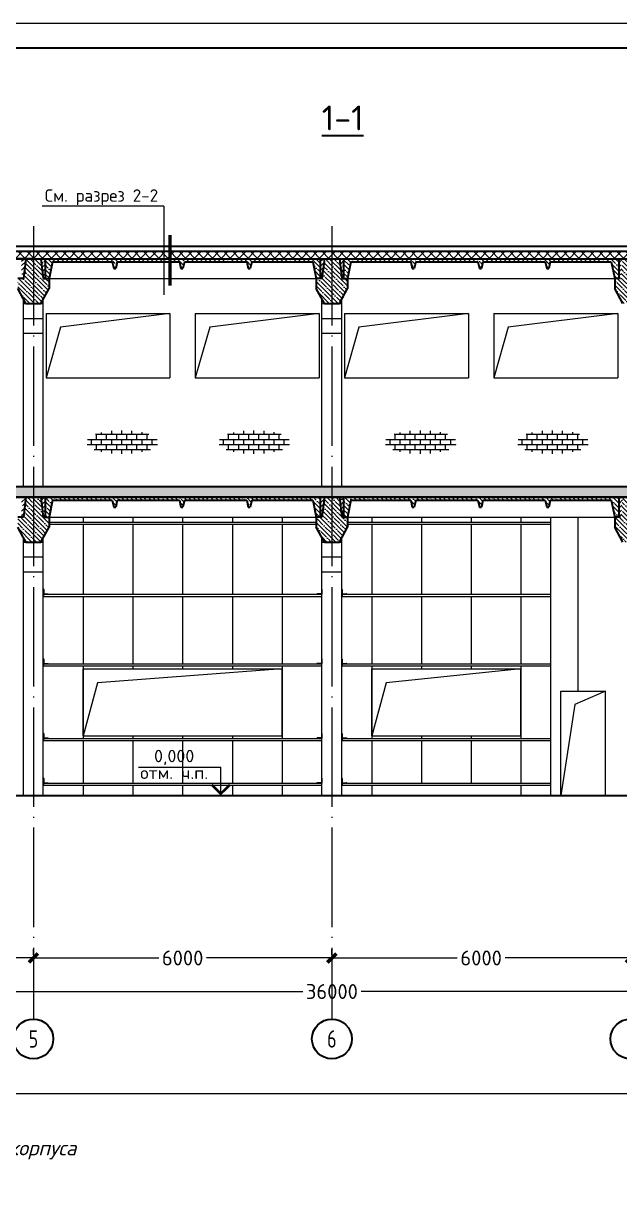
# Model space of a CAD drawing. Extents: x -965262 to 1142518, y -357520 to 71675.
# Drawn here: x -306546 to -294564, y -179529 to -155988 of the extents above; entities that cross this region are included whole.
import ezdxf

# ---------------------------------------------------------------- set-up
doc = ezdxf.new("R2010")
doc.units = 0
doc.header["$LTSCALE"] = 10
doc.linetypes.add('DOTE', pattern=[2.42, 2, -0.2, 0.02, -0.2])
doc.layers.get('0').update_dxf_attribs({"linetype": 'CONTINUOUS', "lineweight": 30})
doc.layers.get('Defpoints').update_dxf_attribs({"linetype": 'CONTINUOUS'})
doc.layers.add('DOTE', color=7, linetype='DOTE', lineweight=9)
doc.styles.add('GOST 2.304', font='isocpeur.ttf', dxfattribs={"width": 0.75, "height": 250})
doc.styles.get("Standard").update_dxf_attribs({"font": 'isocpeur.ttf', "height": 300})
doc.dimstyles.get("Standard").update_dxf_attribs({"dimscale": 100, "dimtxt": 300, "dimasz": 1.8, "dimexe": 1.8, "dimexo": 0.625, "dimgap": 0.9, "dimtad": 0, "dimdec": 0, "dimzin": 0, "dimdsep": 46, "dimtxsty": 'Standard', "dimblk": 'ARCHTICK', "dimcen": 0.9, "dimclrd": 256, "dimclre": 256, "dimclrt": 256, "dimadec": 0, "dimazin": 0, "dimtfac": 1, "dimtdec": 0, "dimtofl": 0, "dimtmove": 0, "dimatfit": 3, "dimfxl": 1, "dimtolj": 1, "dimtzin": 0, "dimlwd": 15, "dimlwe": 15, "dimarcsym": 0})
pattern_1 = [(135, (-294396.03, -168521.29), (-89.8026, -89.8026), []), (135, (-294396.03, -168431.49), (-89.8026, -89.8026), [158.75, -31.75, 0, -31.75])]
pattern_2 = [(45, (-294396.03, -168521.29), (-89.8026, 89.8026), []), (45, (-294306.23, -168521.29), (-89.8026, 89.8026), [158.75, -31.75, 0, -31.75])]

# ---------------------------------------------------------------- blocks, each defined once
blk = doc.blocks.new('_ArchTick')
at = {"color": 0, "linetype": 'ByBlock', "lineweight": 0, "const_width": 0.4}
blk.add_lwpolyline([(-0.5, -0.5), (0.5, 0.5)], dxfattribs=at)
blk = doc.blocks.new('*D51')
at = {"lineweight": 15, "transparency": 16777216}
for p, q in [((-300346, -174726), (-300346, -174609)), ((-294346, -174726), (-294346, -174609)), ((-300346, -174789), (-297826, -174789)), ((-294346, -174789), (-296866, -174789))]:
    blk.add_line(p, q, dxfattribs=at)
at = {"layer": 'Defpoints', "color": 0, "lineweight": 15, "transparency": 16777216}
for p in [(-300346, -174789), (-300346, -174789), (-294346, -174789)]:
    blk.add_point(p, dxfattribs=at)
at = {"lineweight": 15, "transparency": 16777216, "xscale": 180, "yscale": 180, "zscale": 180, "rotation": 180}
blk.add_blockref('_ArchTick', (-300346, -174789), dxfattribs=at)
at = {"lineweight": 15, "transparency": 16777216, "xscale": 180, "yscale": 180, "zscale": 180}
blk.add_blockref('_ArchTick', (-294346, -174789), dxfattribs=at)
at = {"lineweight": 15, "transparency": 16777216, "insert": (-297346, -174789), "char_height": 300, "attachment_point": 5}
blk.add_mtext('\\A1;6000', dxfattribs=at)
blk = doc.blocks.new('*D52')
at = {"lineweight": 15, "transparency": 16777216}
for p, q in [((-306346, -174726), (-306346, -174609)), ((-300346, -174726), (-300346, -174609)), ((-306346, -174789), (-303826, -174789)), ((-300346, -174789), (-302866, -174789))]:
    blk.add_line(p, q, dxfattribs=at)
at = {"layer": 'Defpoints', "color": 0, "lineweight": 15, "transparency": 16777216}
for p in [(-306346, -174789), (-306346, -174789), (-300346, -174789)]:
    blk.add_point(p, dxfattribs=at)
at = {"lineweight": 15, "transparency": 16777216, "xscale": 180, "yscale": 180, "zscale": 180, "rotation": 180}
blk.add_blockref('_ArchTick', (-306346, -174789), dxfattribs=at)
at = {"lineweight": 15, "transparency": 16777216, "xscale": 180, "yscale": 180, "zscale": 180}
blk.add_blockref('_ArchTick', (-300346, -174789), dxfattribs=at)
at = {"lineweight": 15, "transparency": 16777216, "insert": (-303346, -174789), "char_height": 300, "attachment_point": 5}
blk.add_mtext('\\A1;6000', dxfattribs=at)
blk = doc.blocks.new('*D53')
at = {"lineweight": 15, "transparency": 16777216}
for p, q in [((-312346, -174726), (-312346, -174609)), ((-306346, -174726), (-306346, -174609)), ((-312346, -174789), (-309826, -174789)), ((-306346, -174789), (-308866, -174789))]:
    blk.add_line(p, q, dxfattribs=at)
at = {"layer": 'Defpoints', "color": 0, "lineweight": 15, "transparency": 16777216}
for p in [(-312346, -174789), (-312346, -174789), (-306346, -174789)]:
    blk.add_point(p, dxfattribs=at)
at = {"lineweight": 15, "transparency": 16777216, "xscale": 180, "yscale": 180, "zscale": 180, "rotation": 180}
blk.add_blockref('_ArchTick', (-312346, -174789), dxfattribs=at)
at = {"lineweight": 15, "transparency": 16777216, "xscale": 180, "yscale": 180, "zscale": 180}
blk.add_blockref('_ArchTick', (-306346, -174789), dxfattribs=at)
at = {"lineweight": 15, "transparency": 16777216, "insert": (-309346, -174789), "char_height": 300, "attachment_point": 5}
blk.add_mtext('\\A1;6000', dxfattribs=at)
blk = doc.blocks.new('*D59')
at = {"lineweight": 15, "transparency": 16777216}
for p, q in [((-318346, -175401), (-318346, -175284)), ((-282346, -175401), (-282346, -175284)), ((-318346, -175464), (-300931, -175464)), ((-282346, -175464), (-299761, -175464))]:
    blk.add_line(p, q, dxfattribs=at)
at = {"layer": 'Defpoints', "color": 0, "lineweight": 15, "transparency": 16777216}
for p in [(-318346, -175464), (-282346, -175464, -1451), (-282346, -175464)]:
    blk.add_point(p, dxfattribs=at)
at = {"lineweight": 15, "transparency": 16777216, "xscale": 180, "yscale": 180, "zscale": 180, "rotation": 180}
blk.add_blockref('_ArchTick', (-318346, -175464), dxfattribs=at)
at = {"lineweight": 15, "transparency": 16777216, "xscale": 180, "yscale": 180, "zscale": 180}
blk.add_blockref('_ArchTick', (-282346, -175464), dxfattribs=at)
at = {"lineweight": 15, "transparency": 16777216, "insert": (-300346, -175464), "char_height": 300, "attachment_point": 5}
blk.add_mtext('\\A1;36000', dxfattribs=at)

msp = doc.modelspace()

# ---------------------------------------------------------------- hatches: boundary and pattern name
at = {"lineweight": 15, "ltscale": 0.2}
h = msp.add_hatch(dxfattribs=at)
h.set_pattern_fill('ANSI37', color=256, scale=40, style=0)
h.set_pattern_definition([(45, (-294396.03, -168521.29), (-89.80256, 89.80256), []), (135, (-294396.03, -168521.29), (-89.80256, -89.80256), [])])
h.paths.add_polyline_path([(-312346, -160521.3), (-317846, -160521.3), (-317846, -160721.3), (-317696, -160721.3), (-312346, -160721.3)])
h.paths.add_polyline_path([(-317846, -160521.3), (-318046, -160521.3), (-318046, -160721.3), (-317846, -160721.3)])
h.paths.add_polyline_path([(-306346, -160521.3), (-312346, -160521.3), (-312346, -160721.3), (-312196, -160721.3), (-306366, -160721.3), (-306346, -160721.3)])
h.paths.add_polyline_path([(-300346, -160521.3), (-306346, -160521.3), (-306346, -160721.3), (-306196, -160721.3), (-300346, -160721.3)])
h.paths.add_polyline_path([(-294346, -160521.3), (-300346, -160521.3), (-300346, -160721.3), (-300196, -160721.3), (-294346, -160721.3)])
h.paths.add_polyline_path([(-288346, -160521.3), (-294346, -160521.3), (-294346, -160721.3), (-294196, -160721.3), (-288346, -160721.3)])
h.paths.add_polyline_path([(-282846, -160521.3), (-288346, -160521.3), (-288346, -160721.3), (-288196, -160721.3), (-282846, -160721.3)])
h.paths.add_polyline_path([(-282346, -160521.3), (-282846, -160521.3), (-282846, -160721.3), (-282696, -160721.3), (-282346, -160721.3)])
h.paths.add_polyline_path([(-318046, -160571.3), (-282346, -160571.3), (-282346, -160521.3), (-318046, -160521.3)])
at = {"lineweight": 15}
h = msp.add_hatch(dxfattribs=at)
h.set_pattern_fill('ANSI35', color=256, scale=20, angle=90)
h.set_pattern_definition(pattern_1)
h.paths.add_polyline_path([(-306346, -160721.3), (-306496, -160721.3), (-306546, -161121.3), (-306661, -161121.3), (-306661, -161321.3), (-306496, -161621.3), (-306346, -161621.3)])
h.paths.add_polyline_path([(-306346, -161621.3), (-306196, -161621.3), (-306031, -161321.3), (-306031, -161121.3), (-306146, -161121.3), (-306196, -160721.3), (-306346, -160721.3)])
h = msp.add_hatch(dxfattribs=at)
h.set_pattern_fill('ANSI35', color=256, scale=20)
h.set_pattern_definition(pattern_2)
h.paths.add_polyline_path([(-306496, -160721.3), (-306581.6, -160721.3), (-306581.6, -161121.3), (-306546, -161121.3)])
h = msp.add_hatch(dxfattribs=at)
h.set_pattern_fill('ANSI35', color=256, scale=20)
h.set_pattern_definition(pattern_2)
h.paths.add_polyline_path([(-306146, -161121.3), (-306110.4, -161121.3), (-306110.4, -160721.3), (-306196, -160721.3)])
h = msp.add_hatch(dxfattribs=at)
h.set_pattern_fill('ANSI35', color=256, scale=20, angle=90)
h.set_pattern_definition(pattern_1)
h.paths.add_polyline_path([(-304731.6, -160921.3), (-304691.6, -160921.3), (-304661.6, -160781.3), (-303411.6, -160781.3), (-303381.6, -160921.3), (-303341.6, -160921.3), (-303311.6, -160781.3), (-302056.6, -160781.3), (-302026.6, -160921.3), (-301986.6, -160921.3), (-301956.6, -160781.3), (-300729.8, -160781.3), (-300661, -161121.3), (-300581.6, -161121.3), (-300581.6, -160721.3), (-306110.4, -160721.3), (-306110.4, -161121.3), (-306031, -161121.3), (-305962.3, -160781.3), (-304761.6, -160781.3)])
h = msp.add_hatch(dxfattribs=at)
h.set_pattern_fill('ANSI35', color=256, scale=20, angle=90)
h.set_pattern_definition(pattern_1)
h.paths.add_polyline_path([(-300346, -160721.3), (-300496, -160721.3), (-300546, -161121.3), (-300661, -161121.3), (-300661, -161321.3), (-300496, -161621.3), (-300346, -161621.3)])
h.paths.add_polyline_path([(-300346, -161621.3), (-300196, -161621.3), (-300031, -161321.3), (-300031, -161121.3), (-300146, -161121.3), (-300196, -160721.3), (-300346, -160721.3)])
h = msp.add_hatch(dxfattribs=at)
h.set_pattern_fill('ANSI35', color=256, scale=20)
h.set_pattern_definition(pattern_2)
h.paths.add_polyline_path([(-300496, -160721.3), (-300581.6, -160721.3), (-300581.6, -161121.3), (-300546, -161121.3)])
h = msp.add_hatch(dxfattribs=at)
h.set_pattern_fill('ANSI35', color=256, scale=20)
h.set_pattern_definition(pattern_2)
h.paths.add_polyline_path([(-300110.4, -160721.3), (-300196, -160721.3), (-300146, -161121.3), (-300110.4, -161121.3)])
h = msp.add_hatch(dxfattribs=at)
h.set_pattern_fill('ANSI35', color=256, scale=20, angle=90)
h.set_pattern_definition(pattern_1)
h.paths.add_polyline_path([(-294581.6, -160721.3), (-298711.6, -160721.3), (-298711.6, -160921.3), (-298691.6, -160921.3), (-298661.6, -160781.3), (-297411.6, -160781.3), (-297381.6, -160921.3), (-297341.6, -160921.3), (-297311.6, -160781.3), (-296056.6, -160781.3), (-296026.6, -160921.3), (-295986.6, -160921.3), (-295956.6, -160781.3), (-294729.8, -160781.3), (-294661, -161121.3), (-294581.6, -161121.3)])
h.paths.add_polyline_path([(-299962.3, -160781.3), (-298761.6, -160781.3), (-298731.6, -160921.3), (-298711.6, -160921.3), (-298711.6, -160721.3), (-300110.4, -160721.3), (-300110.4, -161121.3), (-300031, -161121.3)])
h = msp.add_hatch(dxfattribs=at)
h.set_pattern_fill('ANSI35', color=256, scale=20, angle=90)
h.set_pattern_definition(pattern_1)
h.paths.add_polyline_path([(-294496, -161621.3), (-294346, -161621.3), (-294346, -160721.3), (-294496, -160721.3), (-294546, -161121.3), (-294661, -161121.3), (-294661, -161321.3)])
h.paths.add_polyline_path([(-294346, -161621.3), (-294196, -161621.3), (-294031, -161321.3), (-294031, -161121.3), (-294146, -161121.3), (-294196, -160721.3), (-294346, -160721.3)])
h = msp.add_hatch(dxfattribs=at)
h.set_pattern_fill('ANSI35', color=256, scale=20)
h.set_pattern_definition(pattern_2)
h.paths.add_polyline_path([(-294581.6, -161121.3), (-294546, -161121.3), (-294496, -160721.3), (-294581.6, -160721.3)])
h = msp.add_hatch(dxfattribs=at)
h.set_pattern_fill('AR-B816', color=1, scale=0.5)
h.set_pattern_definition([(0, (-289937.98, -161205.8), (0, 101.6), []), (90, (-289937.98, -161205.8), (-101.6, 101.6), [101.6, -101.6])])
edge = h.paths.add_edge_path()
edge.add_ellipse((-304559.6, -164411.4), major_axis=(720.5, 0), ratio=0.3284225, start_angle=0, end_angle=360)
h = msp.add_hatch(dxfattribs=at)
h.set_pattern_fill('AR-B816', color=1, scale=0.5)
h.set_pattern_definition([(0, (-287282.71, -161205.8), (0, 101.6), []), (90, (-287282.71, -161205.8), (-101.6, 101.6), [101.6, -101.6])])
edge = h.paths.add_edge_path()
edge.add_ellipse((-301904.3, -164411.4), major_axis=(720.5, 0), ratio=0.3284225, start_angle=0, end_angle=360)
h = msp.add_hatch(dxfattribs=at)
h.set_pattern_fill('AR-B816', color=1, scale=0.5)
h.set_pattern_definition([(0, (-283937.98, -161205.8), (0, 101.6), []), (90, (-283937.98, -161205.8), (-101.6, 101.6), [101.6, -101.6])])
edge = h.paths.add_edge_path()
edge.add_ellipse((-298559.6, -164411.4), major_axis=(720.5, 0), ratio=0.3284225, start_angle=0, end_angle=360)
h = msp.add_hatch(dxfattribs=at)
h.set_pattern_fill('AR-B816', color=1, scale=0.5)
h.set_pattern_definition([(0, (-281282.71, -161205.8), (0, 101.6), []), (90, (-281282.71, -161205.8), (-101.6, 101.6), [101.6, -101.6])])
edge = h.paths.add_edge_path()
edge.add_ellipse((-295904.3, -164411.4), major_axis=(720.5, 0), ratio=0.3284225, start_angle=0, end_angle=360)
h = msp.add_hatch(dxfattribs=at)
h.set_pattern_fill('ANSI35', color=256, scale=40, angle=90)
h.set_pattern_definition([(135, (-755374.4, -509928.79), (-179.60512, -179.60512), []), (135, (-755374.4, -509749.18), (-179.60512, -179.60512), [317.5, -63.5, 0, -63.5])])
h.paths.add_polyline_path([(-282346, -165521.3), (-318346, -165521.3), (-318346, -165306.3), (-282346, -165306.3)])
h.paths.add_polyline_path([(-318346, -165521.3), (-318046, -165521.3), (-318046, -165306.3), (-318346, -165306.3)], flags=17)
h = msp.add_hatch(dxfattribs=at)
h.set_pattern_fill('ANSI35', color=256, scale=20, angle=90)
h.set_pattern_definition(pattern_1)
h.paths.add_polyline_path([(-306346, -165521.3), (-306496, -165521.3), (-306546, -165921.3), (-306661, -165921.3), (-306661, -166121.3), (-306496, -166421.3), (-306346, -166421.3)])
h.paths.add_polyline_path([(-306346, -166421.3), (-306196, -166421.3), (-306031, -166121.3), (-306031, -165921.3), (-306146, -165921.3), (-306196, -165521.3), (-306346, -165521.3)])
h = msp.add_hatch(dxfattribs=at)
h.set_pattern_fill('ANSI35', color=256, scale=20)
h.set_pattern_definition(pattern_2)
h.paths.add_polyline_path([(-306496, -165521.3), (-306581.6, -165521.3), (-306581.6, -165921.3), (-306546, -165921.3)])
h = msp.add_hatch(dxfattribs=at)
h.set_pattern_fill('ANSI35', color=256, scale=20)
h.set_pattern_definition(pattern_2)
h.paths.add_polyline_path([(-306146, -165921.3), (-306110.4, -165921.3), (-306110.4, -165521.3), (-306196, -165521.3)])
h = msp.add_hatch(dxfattribs=at)
h.set_pattern_fill('ANSI35', color=256, scale=20, angle=90)
h.set_pattern_definition(pattern_1)
h.paths.add_polyline_path([(-304731.6, -165721.3), (-304691.6, -165721.3), (-304661.6, -165581.3), (-303411.6, -165581.3), (-303381.6, -165721.3), (-303341.6, -165721.3), (-303311.6, -165581.3), (-302056.6, -165581.3), (-302026.6, -165721.3), (-301986.6, -165721.3), (-301956.6, -165581.3), (-300729.8, -165581.3), (-300661, -165921.3), (-300581.6, -165921.3), (-300581.6, -165521.3), (-306110.4, -165521.3), (-306110.4, -165921.3), (-306031, -165921.3), (-305962.3, -165581.3), (-304761.6, -165581.3)])
h = msp.add_hatch(dxfattribs=at)
h.set_pattern_fill('ANSI35', color=256, scale=20, angle=90)
h.set_pattern_definition(pattern_1)
h.paths.add_polyline_path([(-300346, -165521.3), (-300496, -165521.3), (-300546, -165921.3), (-300661, -165921.3), (-300661, -166121.3), (-300496, -166421.3), (-300346, -166421.3)])
h.paths.add_polyline_path([(-300346, -166421.3), (-300196, -166421.3), (-300031, -166121.3), (-300031, -165921.3), (-300146, -165921.3), (-300196, -165521.3), (-300346, -165521.3)])
h = msp.add_hatch(dxfattribs=at)
h.set_pattern_fill('ANSI35', color=256, scale=20)
h.set_pattern_definition(pattern_2)
h.paths.add_polyline_path([(-300496, -165521.3), (-300581.6, -165521.3), (-300581.6, -165921.3), (-300546, -165921.3)])
h = msp.add_hatch(dxfattribs=at)
h.set_pattern_fill('ANSI35', color=256, scale=20)
h.set_pattern_definition(pattern_2)
h.paths.add_polyline_path([(-300110.4, -165521.3), (-300196, -165521.3), (-300146, -165921.3), (-300110.4, -165921.3)])
h = msp.add_hatch(dxfattribs=at)
h.set_pattern_fill('ANSI35', color=256, scale=20, angle=90)
h.set_pattern_definition(pattern_1)
h.paths.add_polyline_path([(-294581.6, -165521.3), (-298711.6, -165521.3), (-298711.6, -165721.3), (-298691.6, -165721.3), (-298661.6, -165581.3), (-297411.6, -165581.3), (-297381.6, -165721.3), (-297341.6, -165721.3), (-297311.6, -165581.3), (-296056.6, -165581.3), (-296026.6, -165721.3), (-295986.6, -165721.3), (-295956.6, -165581.3), (-294729.8, -165581.3), (-294661, -165921.3), (-294581.6, -165921.3)])
h.paths.add_polyline_path([(-299962.3, -165581.3), (-298761.6, -165581.3), (-298731.6, -165721.3), (-298711.6, -165721.3), (-298711.6, -165521.3), (-300110.4, -165521.3), (-300110.4, -165921.3), (-300031, -165921.3)])
h = msp.add_hatch(dxfattribs=at)
h.set_pattern_fill('ANSI35', color=256, scale=20, angle=90)
h.set_pattern_definition(pattern_1)
h.paths.add_polyline_path([(-294496, -166421.3), (-294346, -166421.3), (-294346, -165521.3), (-294496, -165521.3), (-294546, -165921.3), (-294661, -165921.3), (-294661, -166121.3)])
h.paths.add_polyline_path([(-294346, -166421.3), (-294196, -166421.3), (-294031, -166121.3), (-294031, -165921.3), (-294146, -165921.3), (-294196, -165521.3), (-294346, -165521.3)])
h = msp.add_hatch(dxfattribs=at)
h.set_pattern_fill('ANSI35', color=256, scale=20)
h.set_pattern_definition(pattern_2)
h.paths.add_polyline_path([(-294581.6, -165921.3), (-294546, -165921.3), (-294496, -165521.3), (-294581.6, -165521.3)])

# ---------------------------------------------------------------- linework, layer by layer
for p, q in [((-303725.8, -159666.5, -3259.8), (-306171.3, -159666.5, -3259.8)), ((-303725.8, -159666.5, -3259.8), (-303725.8, -161451.4, -3259.8)), ((-306031.6, -161121.3, -3259.8), (-300661, -161121.3, -3259.8)), ((-300031, -161121.3, -3259.8), (-294661, -161121.3, -3259.8)), ((-300146, -161621.3, -3259.8), (-300346, -161621.3, -3259.8)), ((-306131.6, -165921.3, -3259.8), (-300581.6, -165921.3, -3259.8)), ((-300131.6, -165921.3, -3259.8), (-294581.6, -165921.3, -3259.8)), ((-306031, -166021.3, -3259.8), (-300661, -166021.3, -3259.8)), ((-300661, -166071.3, -3259.8), (-306031, -166071.3, -3259.8)), ((-300031, -166021.3, -3259.8), (-295945.6, -166021.3, -3259.8)), ((-295945.6, -166071.3, -3259.8), (-300031, -166071.3, -3259.8)), ((-306142, -167371.3, -3259.8), (-306146, -167371.3, -3259.8)), ((-306146, -167371.3, -3259.8), (-306146, -167471.3, -3259.8)), ((-306138, -167375.3, -3259.8), (-306138, -167451.3, -3259.8)), ((-300554, -167375.3, -3259.8), (-300554, -167451.3, -3259.8)), ((-300550, -167371.3, -3259.8), (-300546, -167371.3, -3259.8)), ((-300546, -167371.3, -3259.8), (-300546, -167471.3, -3259.8)), ((-300142, -167371.3, -3259.8), (-300146, -167371.3, -3259.8)), ((-300146, -167371.3, -3259.8), (-300146, -167471.3, -3259.8)), ((-300138, -167375.3, -3259.8), (-300138, -167451.3, -3259.8)), ((-306146, -167471.3, -3259.8), (-306046, -167471.3, -3259.8)), ((-306136, -167471.3, -3259.8), (-300556, -167471.3, -3259.8)), ((-306136, -167521.3, -3259.8), (-306136, -167471.3, -3259.8)), ((-300556, -167521.3, -3259.8), (-306136, -167521.3, -3259.8)), ((-306126, -167463.3, -3259.8), (-306050, -167463.3, -3259.8)), ((-306046, -167471.3, -3259.8), (-306046, -167467.3, -3259.8)), ((-300646, -167471.3, -3259.8), (-300646, -167467.3, -3259.8)), ((-300546, -167471.3, -3259.8), (-300646, -167471.3, -3259.8)), ((-300566, -167463.3, -3259.8), (-300642, -167463.3, -3259.8)), ((-300556, -167471.3, -3259.8), (-300556, -167521.3, -3259.8)), ((-300146, -167471.3, -3259.8), (-300046, -167471.3, -3259.8)), ((-300136, -167471.3, -3259.8), (-295945.6, -167471.3, -3259.8)), ((-300136, -167521.3, -3259.8), (-300136, -167471.3, -3259.8)), ((-295945.6, -167521.3, -3259.8), (-300136, -167521.3, -3259.8)), ((-300126, -167463.3, -3259.8), (-300050, -167463.3, -3259.8)), ((-300046, -167471.3, -3259.8), (-300046, -167467.3, -3259.8)), ((-306142, -168771.3, -3259.8), (-306146, -168771.3, -3259.8)), ((-306146, -168771.3, -3259.8), (-306146, -168871.3, -3259.8)), ((-306138, -168775.3, -3259.8), (-306138, -168851.3, -3259.8)), ((-300554, -168775.3, -3259.8), (-300554, -168851.3, -3259.8)), ((-300550, -168771.3, -3259.8), (-300546, -168771.3, -3259.8)), ((-300546, -168771.3, -3259.8), (-300546, -168871.3, -3259.8)), ((-300142, -168771.3, -3259.8), (-300146, -168771.3, -3259.8)), ((-300146, -168771.3, -3259.8), (-300146, -168871.3, -3259.8)), ((-300138, -168775.3, -3259.8), (-300138, -168851.3, -3259.8)), ((-306146, -168871.3, -3259.8), (-306046, -168871.3, -3259.8)), ((-306136, -168871.3, -3259.8), (-300556, -168871.3, -3259.8)), ((-306136, -168921.3, -3259.8), (-306136, -168871.3, -3259.8)), ((-300556, -168921.3, -3259.8), (-306136, -168921.3, -3259.8)), ((-306126, -168863.3, -3259.8), (-306050, -168863.3, -3259.8)), ((-306046, -168871.3, -3259.8), (-306046, -168867.3, -3259.8)), ((-300646, -168871.3, -3259.8), (-300646, -168867.3, -3259.8)), ((-300546, -168871.3, -3259.8), (-300646, -168871.3, -3259.8)), ((-300566, -168863.3, -3259.8), (-300642, -168863.3, -3259.8)), ((-300556, -168871.3, -3259.8), (-300556, -168921.3, -3259.8)), ((-300146, -168871.3, -3259.8), (-300046, -168871.3, -3259.8)), ((-300136, -168871.3, -3259.8), (-295945.6, -168871.3, -3259.8)), ((-300136, -168921.3, -3259.8), (-300136, -168871.3, -3259.8)), ((-295945.6, -168921.3, -3259.8), (-300136, -168921.3, -3259.8)), ((-300126, -168863.3, -3259.8), (-300050, -168863.3, -3259.8)), ((-300046, -168871.3, -3259.8), (-300046, -168867.3, -3259.8)), ((-306142, -170271.3, -3259.8), (-306146, -170271.3, -3259.8)), ((-306146, -170271.3, -3259.8), (-306146, -170371.3, -3259.8)), ((-306146, -170371.3, -3259.8), (-306046, -170371.3, -3259.8)), ((-306138, -170275.3, -3259.8), (-306138, -170351.3, -3259.8)), ((-306136, -170371.3, -3259.8), (-300556, -170371.3, -3259.8)), ((-306136, -170421.3, -3259.8), (-306136, -170371.3, -3259.8)), ((-300556, -170421.3, -3259.8), (-306136, -170421.3, -3259.8)), ((-306126, -170363.3, -3259.8), (-306050, -170363.3, -3259.8)), ((-306046, -170371.3, -3259.8), (-306046, -170367.3, -3259.8)), ((-300646, -170371.3, -3259.8), (-300646, -170367.3, -3259.8)), ((-300546, -170371.3, -3259.8), (-300646, -170371.3, -3259.8)), ((-300566, -170363.3, -3259.8), (-300642, -170363.3, -3259.8)), ((-300556, -170371.3, -3259.8), (-300556, -170421.3, -3259.8)), ((-300554, -170275.3, -3259.8), (-300554, -170351.3, -3259.8)), ((-300550, -170271.3, -3259.8), (-300546, -170271.3, -3259.8)), ((-300546, -170271.3, -3259.8), (-300546, -170371.3, -3259.8)), ((-300142, -170271.3, -3259.8), (-300146, -170271.3, -3259.8)), ((-300146, -170271.3, -3259.8), (-300146, -170371.3, -3259.8)), ((-300146, -170371.3, -3259.8), (-300046, -170371.3, -3259.8)), ((-300138, -170275.3, -3259.8), (-300138, -170351.3, -3259.8)), ((-300136, -170371.3, -3259.8), (-295945.6, -170371.3, -3259.8)), ((-300136, -170421.3, -3259.8), (-300136, -170371.3, -3259.8)), ((-295945.6, -170421.3, -3259.8), (-300136, -170421.3, -3259.8)), ((-300126, -170363.3, -3259.8), (-300050, -170363.3, -3259.8)), ((-300046, -170371.3, -3259.8), (-300046, -170367.3, -3259.8)), ((-302579.1, -171521.3, -3259.8), (-302579.1, -170949.5, -3259.8)), ((-306142, -171171.3, -3259.8), (-306146, -171171.3, -3259.8)), ((-306146, -171171.3, -3259.8), (-306146, -171271.3, -3259.8)), ((-306146, -171271.3, -3259.8), (-306046, -171271.3, -3259.8)), ((-306138, -171175.3, -3259.8), (-306138, -171251.3, -3259.8)), ((-306136, -171271.3, -3259.8), (-300556, -171271.3, -3259.8)), ((-306136, -171321.3, -3259.8), (-306136, -171271.3, -3259.8)), ((-300556, -171321.3, -3259.8), (-306136, -171321.3, -3259.8)), ((-306126, -171263.3, -3259.8), (-306050, -171263.3, -3259.8)), ((-306046, -171271.3, -3259.8), (-306046, -171267.3, -3259.8)), ((-300646, -171271.3, -3259.8), (-300646, -171267.3, -3259.8)), ((-300546, -171271.3, -3259.8), (-300646, -171271.3, -3259.8)), ((-300566, -171263.3, -3259.8), (-300642, -171263.3, -3259.8)), ((-300556, -171271.3, -3259.8), (-300556, -171321.3, -3259.8)), ((-300554, -171175.3, -3259.8), (-300554, -171251.3, -3259.8)), ((-300550, -171171.3, -3259.8), (-300546, -171171.3, -3259.8)), ((-300546, -171171.3, -3259.8), (-300546, -171271.3, -3259.8)), ((-300142, -171171.3, -3259.8), (-300146, -171171.3, -3259.8)), ((-300146, -171171.3, -3259.8), (-300146, -171271.3, -3259.8)), ((-300146, -171271.3, -3259.8), (-300046, -171271.3, -3259.8)), ((-300138, -171175.3, -3259.8), (-300138, -171251.3, -3259.8)), ((-300136, -171271.3, -3259.8), (-295945.6, -171271.3, -3259.8)), ((-300136, -171321.3, -3259.8), (-300136, -171271.3, -3259.8)), ((-295945.6, -171321.3, -3259.8), (-300136, -171321.3, -3259.8)), ((-300126, -171263.3, -3259.8), (-300050, -171263.3, -3259.8)), ((-300046, -171271.3, -3259.8), (-300046, -171267.3, -3259.8)), ((-309046, -177518.3, -4711.1), (-282946, -177518.3, -4711.1))]:
    msp.add_line(p, q, dxfattribs=at)
at = {"lineweight": 50}
msp.add_line((-303603.3, -160246.8, -3259.8), (-303603.3, -161260.9, -3259.8), dxfattribs=at)
at = {"extrusion": (1.83697e-16, 0, -1)}
for p, q in [((-317948.1, -160471.3, -3259.8), (-282444, -160471.3, -3259.8)), ((-318046, -160571.3, -3259.8), (-282346, -160571.3, -3259.8)), ((-318046, -160721.3, -3259.8), (-282346, -160721.3, -3259.8)), ((-318046, -165521.3, -3259.8), (-282346, -165521.3, -3259.8)), ((-336756, -171521.3, -3259.8), (-282346, -171521.3, -3259.8))]:
    msp.add_line(p, q, dxfattribs=at)
for p, q in [((-306366, -160721.3, -3259.8), (-312346, -160721.3, -3259.8)), ((-306496, -160721.3, -3259.8), (-306546, -161121.3, -3259.8)), ((-306496, -160721.3, -3259.8), (-306196, -160721.3, -3259.8)), ((-306196, -160721.3, -3259.8), (-306146, -161121.3, -3259.8)), ((-306110.4, -160721.3, -3259.8), (-306110.4, -161121.3, -3259.8)), ((-305962.3, -160781.3, -3259.8), (-306031, -161121.3, -3259.8)), ((-305962.3, -160781.3, -3259.8), (-304761.6, -160781.3, -3259.8)), ((-304761.6, -160781.3, -3259.8), (-304731.6, -160921.3, -3259.8)), ((-304661.6, -160781.3, -3259.8), (-304691.6, -160921.3, -3259.8)), ((-304661.6, -160781.3, -3259.8), (-303411.6, -160781.3, -3259.8)), ((-303411.6, -160781.3, -3259.8), (-303381.6, -160921.3, -3259.8)), ((-303311.6, -160781.3, -3259.8), (-303341.6, -160921.3, -3259.8)), ((-303311.6, -160781.3, -3259.8), (-302056.6, -160781.3, -3259.8)), ((-302056.6, -160781.3, -3259.8), (-302026.6, -160921.3, -3259.8)), ((-301956.6, -160781.3, -3259.8), (-301986.6, -160921.3, -3259.8)), ((-301956.6, -160781.3, -3259.8), (-300729.8, -160781.3, -3259.8)), ((-300729.8, -160781.3, -3259.8), (-300661, -161121.3, -3259.8)), ((-300581.6, -160721.3, -3259.8), (-300581.6, -161121.3, -3259.8)), ((-300496, -160721.3, -3259.8), (-300546, -161121.3, -3259.8)), ((-300496, -160721.3, -3259.8), (-300196, -160721.3, -3259.8)), ((-300196, -160721.3, -3259.8), (-300146, -161121.3, -3259.8)), ((-300110.4, -160721.3, -3259.8), (-300110.4, -161121.3, -3259.8)), ((-299962.3, -160781.3, -3259.8), (-300031, -161121.3, -3259.8)), ((-299962.3, -160781.3, -3259.8), (-298761.6, -160781.3, -3259.8)), ((-298761.6, -160781.3, -3259.8), (-298731.6, -160921.3, -3259.8)), ((-298661.6, -160781.3, -3259.8), (-298691.6, -160921.3, -3259.8)), ((-298661.6, -160781.3, -3259.8), (-297411.6, -160781.3, -3259.8)), ((-297411.6, -160781.3, -3259.8), (-297381.6, -160921.3, -3259.8)), ((-297311.6, -160781.3, -3259.8), (-297341.6, -160921.3, -3259.8)), ((-297311.6, -160781.3, -3259.8), (-296056.6, -160781.3, -3259.8)), ((-296056.6, -160781.3, -3259.8), (-296026.6, -160921.3, -3259.8)), ((-295956.6, -160781.3, -3259.8), (-295986.6, -160921.3, -3259.8)), ((-295956.6, -160781.3, -3259.8), (-294729.8, -160781.3, -3259.8)), ((-294729.8, -160781.3, -3259.8), (-294661, -161121.3, -3259.8)), ((-294581.6, -160721.3, -3259.8), (-294581.6, -161121.3, -3259.8)), ((-304731.6, -160921.3, -3259.8), (-304691.6, -160921.3, -3259.8)), ((-303381.6, -160921.3, -3259.8), (-303341.6, -160921.3, -3259.8)), ((-302026.6, -160921.3, -3259.8), (-301986.6, -160921.3, -3259.8)), ((-298731.6, -160921.3, -3259.8), (-298691.6, -160921.3, -3259.8)), ((-297381.6, -160921.3, -3259.8), (-297341.6, -160921.3, -3259.8)), ((-296026.6, -160921.3, -3259.8), (-295986.6, -160921.3, -3259.8)), ((-306546, -161121.3, -3259.8), (-306661, -161121.3, -3259.8)), ((-306146, -161121.3, -3259.8), (-306031, -161121.3, -3259.8)), ((-306031, -161121.3, -3259.8), (-306031, -161321.3, -3259.8)), ((-300546, -161121.3, -3259.8), (-300661, -161121.3, -3259.8)), ((-300661, -161121.3, -3259.8), (-300661, -161321.3, -3259.8)), ((-300146, -161121.3, -3259.8), (-300031, -161121.3, -3259.8)), ((-300031, -161121.3, -3259.8), (-300031, -161321.3, -3259.8)), ((-294546, -161121.3, -3259.8), (-294661, -161121.3, -3259.8)), ((-294661, -161121.3, -3259.8), (-294661, -161321.3, -3259.8)), ((-306496, -161621.3, -3259.8), (-306661, -161321.3, -3259.8)), ((-306196, -161621.3, -3259.8), (-306031, -161321.3, -3259.8)), ((-300496, -161621.3, -3259.8), (-300661, -161321.3, -3259.8)), ((-300196, -161621.3, -3259.8), (-300031, -161321.3, -3259.8)), ((-294496, -161621.3, -3259.8), (-294661, -161321.3, -3259.8)), ((-306496, -161621.3, -3259.8), (-306196, -161621.3, -3259.8)), ((-300496, -161621.3, -3259.8), (-300196, -161621.3, -3259.8)), ((-306496, -165521.3, -3259.8), (-306546, -165921.3, -3259.8)), ((-306496, -165521.3, -3259.8), (-306196, -165521.3, -3259.8)), ((-306196, -165521.3, -3259.8), (-306146, -165921.3, -3259.8)), ((-306110.4, -165521.3, -3259.8), (-306110.4, -165921.3, -3259.8)), ((-305962.3, -165581.3, -3259.8), (-306031, -165921.3, -3259.8)), ((-305962.3, -165581.3, -3259.8), (-304761.6, -165581.3, -3259.8)), ((-304761.6, -165581.3, -3259.8), (-304731.6, -165721.3, -3259.8)), ((-304731.6, -165721.3, -3259.8), (-304691.6, -165721.3, -3259.8)), ((-304661.6, -165581.3, -3259.8), (-304691.6, -165721.3, -3259.8)), ((-304661.6, -165581.3, -3259.8), (-303411.6, -165581.3, -3259.8)), ((-303411.6, -165581.3, -3259.8), (-303381.6, -165721.3, -3259.8)), ((-303381.6, -165721.3, -3259.8), (-303341.6, -165721.3, -3259.8)), ((-303311.6, -165581.3, -3259.8), (-303341.6, -165721.3, -3259.8)), ((-303311.6, -165581.3, -3259.8), (-302056.6, -165581.3, -3259.8)), ((-302056.6, -165581.3, -3259.8), (-302026.6, -165721.3, -3259.8)), ((-302026.6, -165721.3, -3259.8), (-301986.6, -165721.3, -3259.8)), ((-301956.6, -165581.3, -3259.8), (-301986.6, -165721.3, -3259.8)), ((-301956.6, -165581.3, -3259.8), (-300729.8, -165581.3, -3259.8)), ((-300729.8, -165581.3, -3259.8), (-300661, -165921.3, -3259.8)), ((-300581.6, -165521.3, -3259.8), (-300581.6, -165921.3, -3259.8)), ((-300496, -165521.3, -3259.8), (-300546, -165921.3, -3259.8)), ((-300496, -165521.3, -3259.8), (-300196, -165521.3, -3259.8)), ((-300196, -165521.3, -3259.8), (-300146, -165921.3, -3259.8)), ((-300110.4, -165521.3, -3259.8), (-300110.4, -165921.3, -3259.8)), ((-299962.3, -165581.3, -3259.8), (-300031, -165921.3, -3259.8)), ((-299962.3, -165581.3, -3259.8), (-298761.6, -165581.3, -3259.8)), ((-298761.6, -165581.3, -3259.8), (-298731.6, -165721.3, -3259.8)), ((-298731.6, -165721.3, -3259.8), (-298691.6, -165721.3, -3259.8)), ((-298661.6, -165581.3, -3259.8), (-298691.6, -165721.3, -3259.8)), ((-298661.6, -165581.3, -3259.8), (-297411.6, -165581.3, -3259.8)), ((-297411.6, -165581.3, -3259.8), (-297381.6, -165721.3, -3259.8)), ((-297381.6, -165721.3, -3259.8), (-297341.6, -165721.3, -3259.8)), ((-297311.6, -165581.3, -3259.8), (-297341.6, -165721.3, -3259.8)), ((-297311.6, -165581.3, -3259.8), (-296056.6, -165581.3, -3259.8)), ((-296056.6, -165581.3, -3259.8), (-296026.6, -165721.3, -3259.8)), ((-296026.6, -165721.3, -3259.8), (-295986.6, -165721.3, -3259.8)), ((-295956.6, -165581.3, -3259.8), (-295986.6, -165721.3, -3259.8)), ((-295956.6, -165581.3, -3259.8), (-294729.8, -165581.3, -3259.8)), ((-294729.8, -165581.3, -3259.8), (-294661, -165921.3, -3259.8)), ((-294581.6, -165521.3, -3259.8), (-294581.6, -165921.3, -3259.8)), ((-306546, -165921.3, -3259.8), (-306661, -165921.3, -3259.8)), ((-306146, -165921.3, -3259.8), (-306031, -165921.3, -3259.8)), ((-306031, -165921.3, -3259.8), (-306031, -166121.3, -3259.8)), ((-300546, -165921.3, -3259.8), (-300661, -165921.3, -3259.8)), ((-300661, -165921.3, -3259.8), (-300661, -166121.3, -3259.8)), ((-300146, -165921.3, -3259.8), (-300031, -165921.3, -3259.8)), ((-300031, -165921.3, -3259.8), (-300031, -166121.3, -3259.8)), ((-294546, -165921.3, -3259.8), (-294661, -165921.3, -3259.8)), ((-294661, -165921.3, -3259.8), (-294661, -166121.3, -3259.8)), ((-306496, -166421.3, -3259.8), (-306661, -166121.3, -3259.8)), ((-306196, -166421.3, -3259.8), (-306031, -166121.3, -3259.8)), ((-300496, -166421.3, -3259.8), (-300661, -166121.3, -3259.8)), ((-300196, -166421.3, -3259.8), (-300031, -166121.3, -3259.8)), ((-294496, -166421.3, -3259.8), (-294661, -166121.3, -3259.8)), ((-306496, -166421.3, -3259.8), (-306196, -166421.3, -3259.8)), ((-300496, -166421.3, -3259.8), (-300196, -166421.3, -3259.8))]:
    msp.add_line(p, q)
at = {"lineweight": 15, "extrusion": (1.83697e-16, 0, -1)}
for p, q in [((-306546, -165306.3, -3259.8), (-306546, -161530.4, -3259.8)), ((-306546, -161621.3, -3259.8), (-306146, -161621.3, -3259.8)), ((-306146, -165306.3, -3259.8), (-306146, -161530.4, -3259.8)), ((-300546, -165306.3, -3259.8), (-300546, -161530.4, -3259.8)), ((-300546, -161621.3, -3259.8), (-300146, -161621.3, -3259.8)), ((-300146, -165306.3, -3259.8), (-300146, -161530.4, -3259.8)), ((-306546, -161921.3, -3259.8), (-306146, -161921.3, -3259.8)), ((-300546, -161921.3, -3259.8), (-300146, -161921.3, -3259.8)), ((-306546, -162221.3, -3259.8), (-306146, -162221.3, -3259.8)), ((-300546, -162221.3, -3259.8), (-300146, -162221.3, -3259.8)), ((-306546, -171521.3, -3259.8), (-306546, -166330.4, -3259.8)), ((-306546, -166421.3, -3259.8), (-306146, -166421.3, -3259.8)), ((-306146, -171521.3, -3259.8), (-306146, -166330.4, -3259.8)), ((-300546, -171521.3, -3259.8), (-300546, -166330.4, -3259.8)), ((-300146, -171521.3, -3259.8), (-300146, -166330.4, -3259.8)), ((-306546, -166721.3, -3259.8), (-306146, -166721.3, -3259.8)), ((-306546, -167021.3, -3259.8), (-306146, -167021.3, -3259.8))]:
    msp.add_line(p, q, dxfattribs=at)
at = {"color": 1, "lineweight": 15, "extrusion": (1.83697e-16, 0, -1)}
for p, q in [((-306091, -161821.3, -3259.8), (-303601, -161821.3, -3259.8)), ((-303091, -161821.3, -3259.8), (-300601, -161821.3, -3259.8)), ((-300091, -161821.3, -3259.8), (-297601, -161821.3, -3259.8)), ((-297091, -161821.3, -3259.8), (-294601, -161821.3, -3259.8)), ((-306091, -163121.3, -3259.8), (-303601, -163121.3, -3259.8)), ((-303091, -163121.3, -3259.8), (-300601, -163121.3, -3259.8)), ((-300091, -163121.3, -3259.8), (-297601, -163121.3, -3259.8)), ((-297091, -163121.3, -3259.8), (-294601, -163121.3, -3259.8))]:
    msp.add_line(p, q, dxfattribs=at)
at = {"color": 1, "lineweight": 15, "ltscale": 100, "extrusion": (0, -1, 0)}
for p, q in [((-306091, -161821.3, -4711.1), (-306091, -163121.3, -4711.1)), ((-303601, -161821.3, -4711.1), (-303601, -163121.3, -4711.1)), ((-303091, -161821.3, -4711.1), (-303091, -163121.3, -4711.1)), ((-300601, -161821.3, -4711.1), (-300601, -163121.3, -4711.1)), ((-300091, -161821.3, -4711.1), (-300091, -163121.3, -4711.1)), ((-297601, -161821.3, -4711.1), (-297601, -163121.3, -4711.1)), ((-297091, -161821.3, -4711.1), (-297091, -163121.3, -4711.1)), ((-294601, -161821.3, -4711.1), (-294601, -163121.3, -4711.1))]:
    msp.add_line(p, q, dxfattribs=at)
at = {"color": 1, "lineweight": 15}
for p, q in [((-303601, -161821.3, -4711.1), (-305801.6, -162101.1, -3259.8)), ((-300601, -161821.3, -4711.1), (-302801.6, -162101.1, -3259.8)), ((-297601, -161821.3, -4711.1), (-299801.6, -162101.1, -3259.8)), ((-294601, -161821.3, -4711.1), (-296801.6, -162101.1, -3259.8)), ((-305801.6, -162101.1, -3259.8), (-306091, -163121.3, -3259.8)), ((-302801.6, -162101.1, -3259.8), (-303091, -163121.3, -3259.8)), ((-299801.6, -162101.1, -3259.8), (-300091, -163121.3, -3259.8)), ((-296801.6, -162101.1, -3259.8), (-297091, -163121.3, -3259.8))]:
    msp.add_line(p, q, dxfattribs=at)
at = {"color": 30, "lineweight": 5}
for p, q in [((-305346, -165921.3, -3259.8), (-305346, -166021.3, -3259.8)), ((-304346, -165921.3, -3259.8), (-304346, -166021.3, -3259.8)), ((-303346, -165921.3, -3259.8), (-303346, -166021.3, -3259.8)), ((-302346, -165921.3, -3259.8), (-302346, -166021.3, -3259.8)), ((-301346, -165921.3, -3259.8), (-301346, -166021.3, -3259.8)), ((-299545.8, -165921.3, -3259.8), (-299545.8, -166021.3, -3259.8)), ((-298545.8, -165921.3, -3259.8), (-298545.8, -166021.3, -3259.8)), ((-297545.8, -165921.3, -3259.8), (-297545.8, -166021.3, -3259.8)), ((-296545.8, -165921.3, -3259.8), (-296545.8, -166021.3, -3259.8)), ((-295395.6, -169421.3, -3259.8), (-295395.6, -165921.3, -3259.8)), ((-305346, -166071.3, -3259.8), (-305346, -167471.3, -3259.8)), ((-304346, -166071.3, -3259.8), (-304346, -167471.3, -3259.8)), ((-303346, -166071.3, -3259.8), (-303346, -167471.3, -3259.8)), ((-302346, -166071.3, -3259.8), (-302346, -167471.3, -3259.8)), ((-301346, -166071.3, -3259.8), (-301346, -167471.3, -3259.8)), ((-299545.8, -166071.3, -3259.8), (-299545.8, -167471.3, -3259.8)), ((-298545.8, -166071.3, -3259.8), (-298545.8, -167471.3, -3259.8)), ((-297545.8, -166071.3, -3259.8), (-297545.8, -167471.3, -3259.8)), ((-296545.8, -166071.3, -3259.8), (-296545.8, -167471.3, -3259.8)), ((-305346, -167521.3, -3259.8), (-305346, -168871.3, -3259.8)), ((-304346, -167521.3, -3259.8), (-304346, -168871.3, -3259.8)), ((-303346, -167521.3, -3259.8), (-303346, -168871.3, -3259.8)), ((-302346, -167521.3, -3259.8), (-302346, -168871.3, -3259.8)), ((-301346, -167521.3, -3259.8), (-301346, -168871.3, -3259.8)), ((-299545.8, -167521.3, -3259.8), (-299545.8, -168871.3, -3259.8)), ((-298545.8, -167521.3, -3259.8), (-298545.8, -168871.3, -3259.8)), ((-297545.8, -167521.3, -3259.8), (-297545.8, -168871.3, -3259.8)), ((-296545.8, -167521.3, -3259.8), (-296545.8, -168871.3, -3259.8)), ((-305346, -168921.3, -3259.8), (-305346, -170371.3, -3259.8)), ((-304346, -168921.3, -3259.8), (-304346, -168971.3, -3259.8)), ((-303346, -168921.3, -3259.8), (-303346, -168971.3, -3259.8)), ((-302346, -168921.3, -3259.8), (-302346, -168971.3, -3259.8)), ((-301346, -168921.3, -3259.8), (-301346, -170371.3, -3259.8)), ((-299545.8, -168921.3, -3259.8), (-299545.8, -170371.3, -3259.8)), ((-298545.8, -168921.3, -3259.8), (-298545.8, -168971.3, -3259.8)), ((-297545.8, -168921.3, -3259.8), (-297545.8, -168971.3, -3259.8)), ((-296545.8, -168921.3, -3259.8), (-296545.8, -170371.3, -3259.8)), ((-305346, -170421.3, -3259.8), (-305346, -171271.3, -3259.8)), ((-304346, -170321.3, -3259.8), (-304346, -170371.3, -3259.8)), ((-304346, -170421.3, -3259.8), (-304346, -171271.3, -3259.8)), ((-303346, -170321.3, -3259.8), (-303346, -170371.3, -3259.8)), ((-303346, -170421.3, -3259.8), (-303346, -171271.3, -3259.8)), ((-302346, -170321.3, -3259.8), (-302346, -170371.3, -3259.8)), ((-302346, -170421.3, -3259.8), (-302346, -171271.3, -3259.8)), ((-301346, -170421.3, -3259.8), (-301346, -171271.3, -3259.8)), ((-299545.8, -170421.3, -3259.8), (-299545.8, -171271.3, -3259.8)), ((-298545.8, -170321.3, -3259.8), (-298545.8, -170371.3, -3259.8)), ((-298545.8, -170421.3, -3259.8), (-298545.8, -171271.3, -3259.8)), ((-297545.8, -170321.3, -3259.8), (-297545.8, -170371.3, -3259.8)), ((-297545.8, -170421.3, -3259.8), (-297545.8, -171271.3, -3259.8)), ((-296545.8, -170421.3, -3259.8), (-296545.8, -171271.3, -3259.8)), ((-305346, -171321.3, -3259.8), (-305346, -171521.3, -3259.8)), ((-304346, -171321.3, -3259.8), (-304346, -171521.3, -3259.8)), ((-303346, -171321.3, -3259.8), (-303346, -171521.3, -3259.8)), ((-302346, -171321.3, -3259.8), (-302346, -171521.3, -3259.8)), ((-301346, -171321.3, -3259.8), (-301346, -171521.3, -3259.8)), ((-299545.8, -171321.3, -3259.8), (-299545.8, -171521.3, -3259.8)), ((-296545.8, -171321.3, -3259.8), (-296545.8, -171521.3, -3259.8))]:
    msp.add_line(p, q, dxfattribs=at)
at = {"color": 30, "lineweight": 15}
for p, q in [((-295945.6, -171521.3, -3259.8), (-295945.6, -165921.3, -3259.8)), ((-305346, -170321.3, -3259.8), (-305346, -168971.3, -3259.8)), ((-301346, -168971.3, -3259.8), (-305056.6, -169251.1, -3259.8)), ((-301346, -170321.3, -3259.8), (-301346, -168971.3, -3259.8)), ((-299545.8, -170321.3, -3259.8), (-299545.8, -168971.3, -3259.8)), ((-296545.8, -168971.3, -3259.8), (-299256.4, -169251.1, -3259.8)), ((-296545.8, -170321.3, -3259.8), (-296545.8, -168971.3, -3259.8)), ((-305056.6, -169251.1, -3259.8), (-305346, -170321.3, -3259.8)), ((-299256.4, -169251.1, -3259.8), (-299545.8, -170321.3, -3259.8)), ((-295745.6, -171521.3, -3259.8), (-295745.6, -169421.3, -3259.8)), ((-294845.6, -169421.3, -3259.8), (-295463.6, -169688.4, -3259.8)), ((-294845.6, -171521.3, -3259.8), (-294845.6, -169421.3, -3259.8)), ((-295463.6, -169688.4, -3259.8), (-295745.6, -171521.3, -3259.8))]:
    msp.add_line(p, q, dxfattribs=at)
at = {"lineweight": 15, "ltscale": 2}
for p, q in [((-306546, -166421.3, -3259.8), (-306146, -166421.3, -3259.8)), ((-300546, -166421.3, -3259.8), (-300146, -166421.3, -3259.8)), ((-300546, -166721.3, -3259.8), (-300146, -166721.3, -3259.8)), ((-300546, -167021.3, -3259.8), (-300146, -167021.3, -3259.8))]:
    msp.add_line(p, q, dxfattribs=at)
at = {"color": 30, "lineweight": 15, "extrusion": (1.83697e-16, 0, -1)}
for p, q in [((-305346, -168971.3, -3259.8), (-301346, -168971.3, -3259.8)), ((-299545.8, -168971.3, -3259.8), (-296545.8, -168971.3, -3259.8)), ((-295745.6, -169421.3, -3259.8), (-294845.6, -169421.3, -3259.8)), ((-305346, -170321.3, -3259.8), (-301346, -170321.3, -3259.8)), ((-299545.8, -170321.3, -3259.8), (-296545.8, -170321.3, -3259.8))]:
    msp.add_line(p, q, dxfattribs=at)
at = {"lineweight": 15, "ltscale": 0.3}
msp.add_line((-304234, -170949.5, -3259.8), (-302579.1, -170949.5, -3259.8), dxfattribs=at)
at = {"lineweight": 15, "elevation": -3259.8}
msp.add_lwpolyline([(-226932.4, -240087.8), (-226932.4, -155987.8), (-345832.4, -155987.8), (-345832.4, -240087.8)], close=True, dxfattribs=at)
at = {"elevation": -3259.8}
for points in [[(-227432.4, -239587.8), (-227432.4, -156487.8), (-343832.4, -156487.8), (-343832.4, -239587.8)], [(-282346, -165521.3), (-318046, -165521.3), (-318046, -165306.3), (-282346, -165306.3)]]:
    msp.add_lwpolyline(points, close=True, dxfattribs=at)
at = {"lineweight": 15, "const_width": 50, "elevation": -3259.8}
msp.add_lwpolyline([(-302761.4, -171303.6), (-302579.1, -171485.9), (-302396.8, -171303.6)], dxfattribs=at)
at = {"lineweight": 15}
for centre, radius, start, end in [((-306142, -167375.3, -3259.8), 4, 0, 90), ((-300550, -167375.3, -3259.8), 4, 90, 180), ((-300142, -167375.3, -3259.8), 4, 0, 90), ((-306126, -167451.3, -3259.8), 12, 180, 270), ((-306050, -167467.3, -3259.8), 4, 0, 90), ((-300642, -167467.3, -3259.8), 4, 90, 180), ((-300566, -167451.3, -3259.8), 12, 270, 0), ((-300126, -167451.3, -3259.8), 12, 180, 270), ((-300050, -167467.3, -3259.8), 4, 0, 90), ((-306142, -168775.3, -3259.8), 4, 0, 90), ((-300550, -168775.3, -3259.8), 4, 90, 180), ((-300142, -168775.3, -3259.8), 4, 0, 90), ((-306126, -168851.3, -3259.8), 12, 180, 270), ((-306050, -168867.3, -3259.8), 4, 0, 90), ((-300642, -168867.3, -3259.8), 4, 90, 180), ((-300566, -168851.3, -3259.8), 12, 270, 0), ((-300126, -168851.3, -3259.8), 12, 180, 270), ((-300050, -168867.3, -3259.8), 4, 0, 90), ((-306142, -170275.3, -3259.8), 4, 0, 90), ((-306126, -170351.3, -3259.8), 12, 180, 270), ((-306050, -170367.3, -3259.8), 4, 0, 90), ((-300642, -170367.3, -3259.8), 4, 90, 180), ((-300566, -170351.3, -3259.8), 12, 270, 0), ((-300550, -170275.3, -3259.8), 4, 90, 180), ((-300142, -170275.3, -3259.8), 4, 0, 90), ((-300126, -170351.3, -3259.8), 12, 180, 270), ((-300050, -170367.3, -3259.8), 4, 0, 90), ((-306142, -171175.3, -3259.8), 4, 0, 90), ((-306126, -171251.3, -3259.8), 12, 180, 270), ((-306050, -171267.3, -3259.8), 4, 0, 90), ((-300642, -171267.3, -3259.8), 4, 90, 180), ((-300566, -171251.3, -3259.8), 12, 270, 0), ((-300550, -171175.3, -3259.8), 4, 90, 180), ((-300142, -171175.3, -3259.8), 4, 0, 90), ((-300126, -171251.3, -3259.8), 12, 180, 270), ((-300050, -171267.3, -3259.8), 4, 0, 90)]:
    msp.add_arc(centre, radius, start, end, dxfattribs=at)
at = {"layer": 'DOTE', "ltscale": 100, "extrusion": (0, -1, 0)}
for p, q in [((-306346, -160067, -4711.1), (-306346, -176018.3, -4711.1)), ((-300346, -160067, -4711.1), (-300346, -176018.3, -4711.1))]:
    msp.add_line(p, q, dxfattribs=at)
at = {"layer": 'DOTE', "linetype": 'Continuous', "lineweight": 30}
for centre in [(-306346, -176418.3, -4711.1), (-300346, -176418.3, -4711.1), (-294346, -176418.3, -4711.1)]:
    msp.add_circle(centre, 400, dxfattribs=at)

# ---------------------------------------------------------------- texts
at = {"style": 'GOST 2.304'}
msp.add_text(' См. разрез 2-2', height=250, dxfattribs=at).set_placement((-306275.1, -159575.3, -3259.8))
at = {"attachment_point": 5, "style": 'GOST 2.304'}
for s, insert, char_height, width in [('{\\W1;\\L1-1}', (-300128.2, -157889.8, -1451.3), 500, 28355.189), ('{\\W1.05;0,000}', (-303516.3, -170755.5, -3259.8), 250, 1000), ('{\\W1.05;отм. ч.п.}', (-303516.3, -171063.4, -3259.8), 250, 1762.533)]:
    msp.add_mtext(s, dxfattribs=dict(at, insert=insert, char_height=char_height, width=width))
at = {"insert": (-309375.4, -178650.7, -3259.8), "char_height": 300, "attachment_point": 5}
msp.add_mtext_dynamic_manual_height_columns('{\\fISOCPEUR|b0|i1|c204|p34;Оси главного производственного корпуса}', width=14886.858, gutter_width=1500, heights=[0], dxfattribs=at)
at = {"layer": 'DOTE', "linetype": 'Continuous', "lineweight": 30, "ltscale": 100, "char_height": 350, "width": 800, "attachment_point": 5, "style": 'GOST 2.304'}
for s, insert in [('5', (-306346, -176418.3, -4711.1)), ('6', (-300346, -176418.3, -4711.1))]:
    msp.add_mtext(s, dxfattribs=dict(at, insert=insert))

# ---------------------------------------------------------------- dimensions: what is measured, and where the dimension line sits
at = {"lineweight": 15}
for base, p1, p2, picture, middle in [((-312346, -174788.7, -3259.8), (-306346, -174788.7, -3259.8), (-312346, -174788.7, -3259.8), '*D53', (-309346, -174788.7, -3259.8)), ((-306346, -174788.7, -3259.8), (-300346, -174788.7, -3259.8), (-306346, -174788.7, -3259.8), '*D52', (-303346, -174788.7, -3259.8)), ((-300346, -174788.7, -3259.8), (-294346, -174788.7, -3259.8), (-300346, -174788.7, -3259.8), '*D51', (-297346, -174788.7, -3259.8)), ((-282346, -175463.8, -3259.8), (-318346, -175463.8, -3259.8), (-282346, -175463.8, -4711.1), '*D59', (-300346, -175463.8, -3259.8))]:
    dim = msp.add_linear_dim(base=base, p1=p1, p2=p2, dimstyle='Standard', dxfattribs=at)
    dim.commit()
    dim.dimension.update_dxf_attribs({"geometry": picture, "text_midpoint": middle})

doc.saveas('drawing.dxf')
